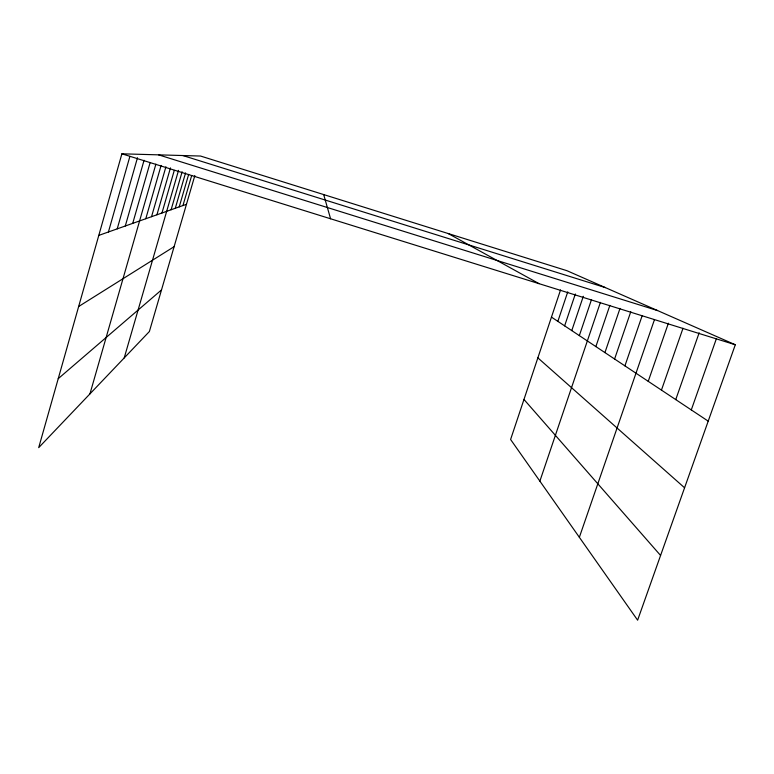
<?xml version="1.0" encoding="UTF-8"?>
<svg xmlns="http://www.w3.org/2000/svg" width="774" height="774" viewBox="0 0 774 774"><rect width="100%" height="100%" fill="white"/><g stroke="black" fill="none" stroke-linecap="round" stroke-linejoin="round"><path stroke-width="1.16" d="M560.54 289.95L510.598 439.487L637.621 620.187L735.3 344.759L566.974 270.707L200.534 156.038L121.895 153.813L38.7 447.643L149.382 331.524L194.835 175.572M108.418 231.977L129.897 156.387M117.213 228.862L137.482 157.732M125.291 225.998L144.07 160.257M132.722 223.367L150.098 162.695M89.948 393.869L155.893 164.127M145.783 218.732L161.108 165.433M151.54 216.691L165.926 166.768M156.919 214.785L170.464 167.881M161.96 212.995L174.276 170.386M124.217 357.917L178.542 170.338M171.112 209.754L182.132 171.77M175.282 208.274L185.567 172.883M179.22 206.871L188.662 174.411M182.945 205.555L191.681 175.563M557.87 321.365L567.748 291.866M564.633 325.854L575.334 293.975M571.773 330.595L583.325 296.278M579.339 335.606L591.5 299.586M539.875 481.128L600.411 302.363M595.864 346.588L609.873 305.372M604.929 352.596L620.013 308.381M614.595 359.01L630.781 311.728M624.918 365.87L642.188 315.628M579.358 537.301L654.456 319.681M648.235 381.34L668.388 323.203M661.451 390.115L683.007 328.244M675.75 399.607L699.164 332.781M691.288 409.91L716.279 338.993M58.234 378.67L161.514 289.921M78.667 306.504L174.111 246.674M98.801 235.393L186.466 204.307M121.895 153.813L735.3 344.759M182.828 155.535L605.413 287.609M158.564 154.848L657.6 310.577M448.243 233.555L539.043 283.661M551.465 317.117L708.21 421.143M537.862 357.859L684.574 487.784M523.969 399.461L660.57 555.451M323.677 194.574L330.585 218.781"/></g></svg>
